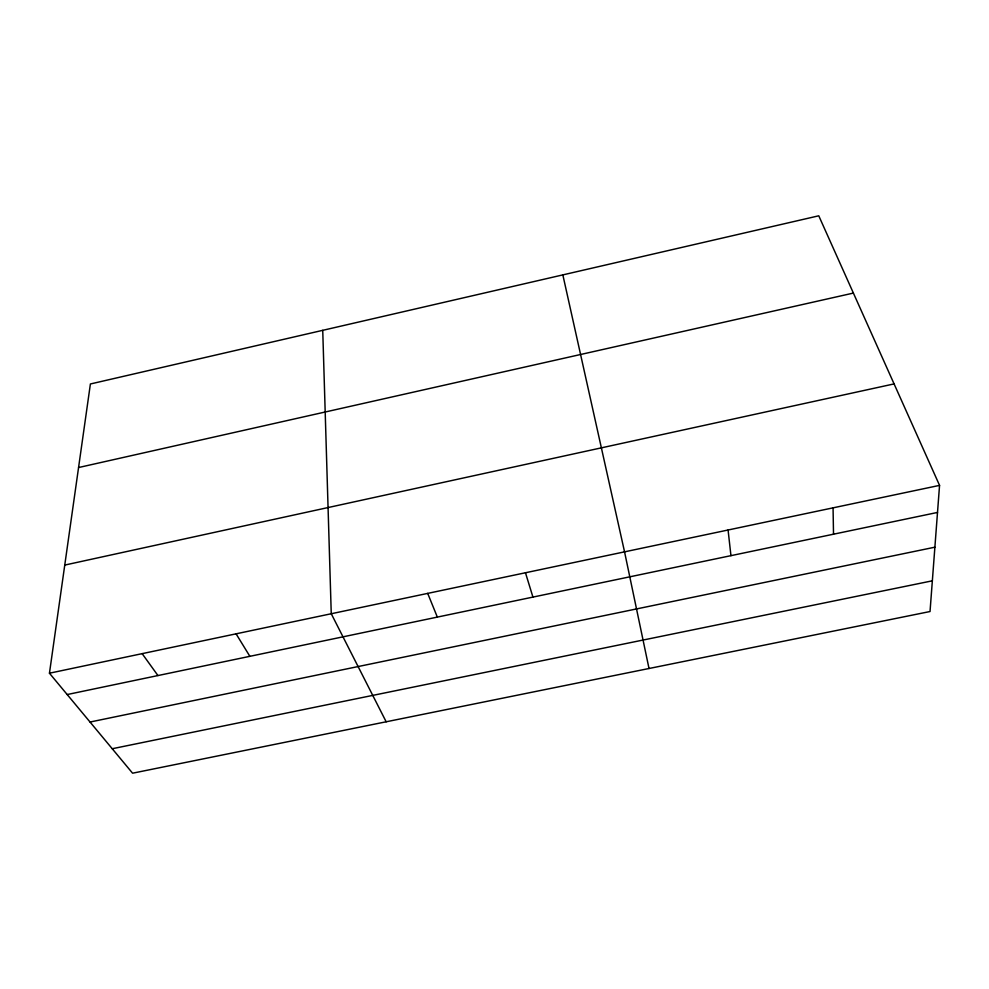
<?xml version="1.0" encoding="UTF-8"?>
<svg xmlns="http://www.w3.org/2000/svg" width="989" height="989" viewBox="0 0 989 989"><rect width="100%" height="100%" fill="white"/><g stroke="black" fill="none" stroke-linecap="round" stroke-linejoin="round"><path stroke-width="1.48" d="M939.55 485.376L930.031 611.523L132.575 773.2L49.45 673.212L90.395 383.979L818.768 215.8L939.55 485.376L49.45 673.212M78.564 467.537L853.383 293.078M64.755 565.078L894.081 383.905M67.19 694.55L937.51 512.438M90.036 722.032L934.889 547.189M112.239 748.735L932.355 580.815M142.144 653.642L157.943 675.561M236.074 633.825L249.871 656.325M386.167 721.785L331.253 613.736L322.735 330.338M427.705 593.388L437.336 617.099M525.468 572.755L532.935 597.096M562.84 274.893L624.553 551.85L649.019 668.502M728.077 530.005L730.945 555.657M833.059 507.852L833.517 534.196"/></g></svg>
